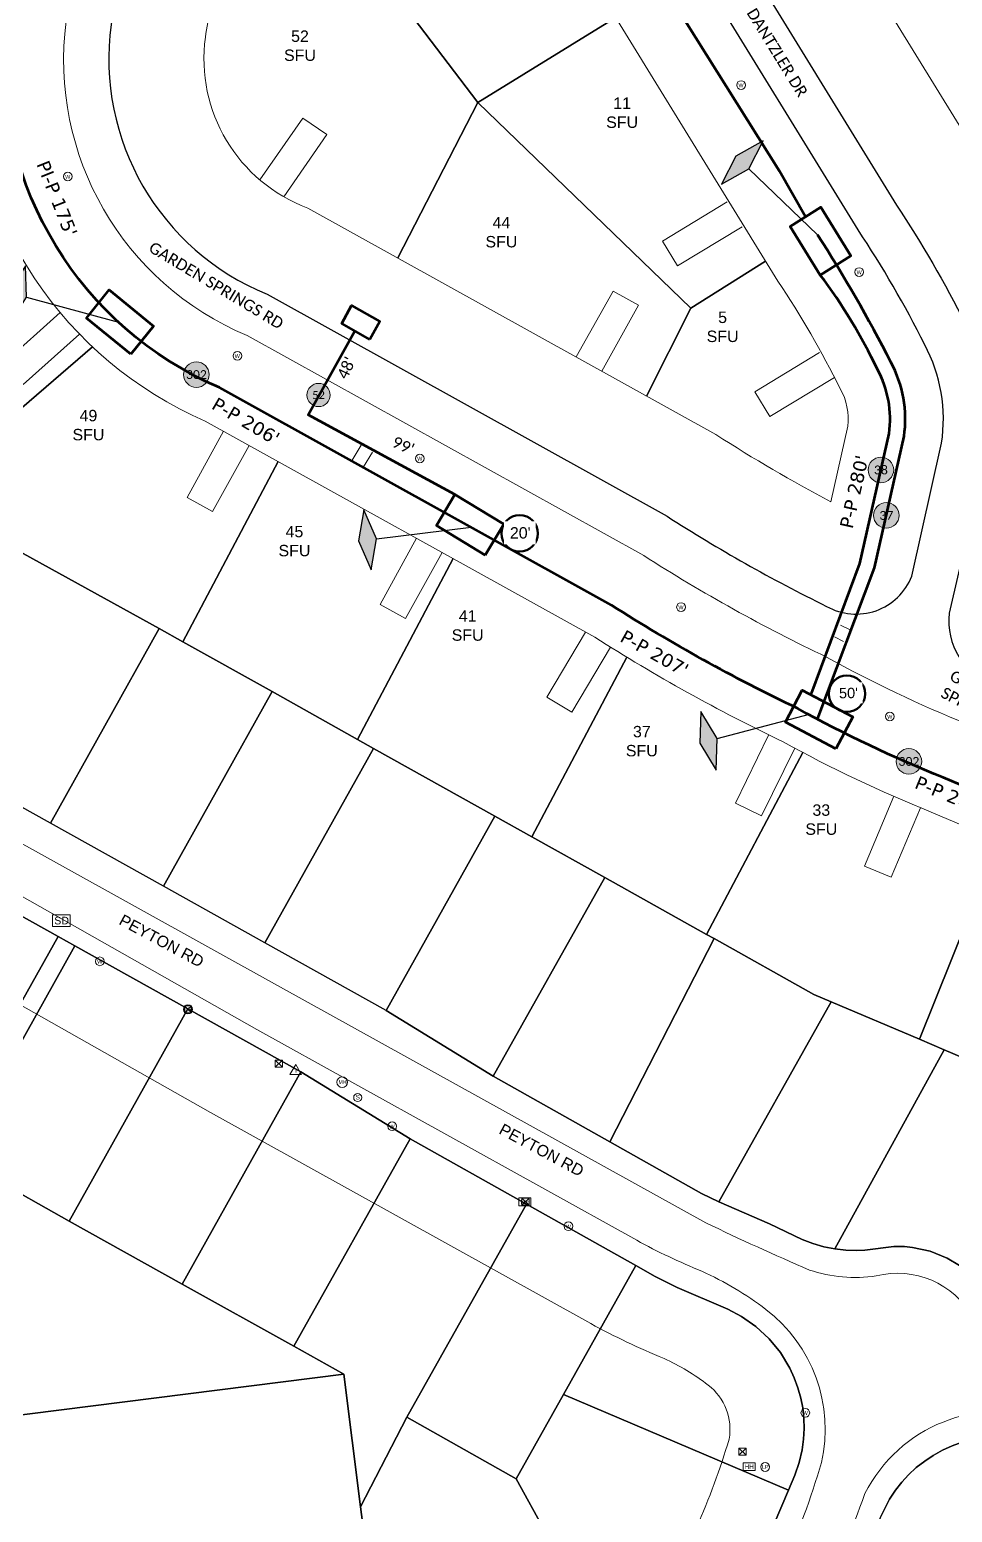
# Model space of a CAD drawing. Header units: inches. Extents: x 2013952 to 2016991, y 779373 to 782808.
# Drawn here: x 2015489 to 2015974, y 779873 to 780652 of the extents above; entities that cross this region are included whole.
import ezdxf
from ezdxf.enums import TextEntityAlignment as Align
from ezdxf.lldxf.tags import DXFTag

# ---------------------------------------------------------------- set-up
doc = ezdxf.new("R2010")
doc.units = ezdxf.units.IN
doc.header["$MEASUREMENT"] = 0
doc.linetypes.add('ACAD_ISO02W100', pattern=[15, 12, -3])
for name, color, linetype in [('20 loop', 1, 'Continuous'), ('50 loop', 1, 'Continuous'), ('845CHH', 7, 'Continuous'), ('8645CHH', 7, 'Continuous'), ('ADDRESS', 6, 'Continuous'), ('CONDUIT', 7, 'Continuous'), ('EOP', 150, 'Continuous'), ('EX PED', 5, 'Continuous'), ('EXIST HH', 20, 'Continuous'), ('EXIST MH', 20, 'Continuous'), ('FBT.FST', 1, 'Continuous'), ('FST', 1, 'Continuous'), ('INNERDUCT BUBBLE NUMBERS', 7, 'Continuous'), ('P-P VALUES', 7, 'Continuous'), ('parcels', 7, 'Continuous'), ('Placemark', 7, 'Continuous'), ('REELS BUBBLES', 87, 'Continuous'), ('Sewer MH', 7, 'Continuous'), ('StormDrain', 20, 'Continuous'), ('STREET NAMES', 250, 'Continuous')]:
    doc.layers.add(name, color=color, linetype=linetype)
for name, color, linetype, lineweight in [('BURIED CABLE PROP', 1, 'BUR', 60), ('DRIVEWAYS', 250, 'Continuous', 20), ('FST PROP', 240, 'Continuous', 50), ('INNERDUCT LENGTH', 4, 'Continuous', 53), ('LightPost', 7, 'Continuous', 0), ('OVERLASH', 255, 'Continuous', 0), ('ROW', 102, 'ACAD_ISO02W100', 20), ('Transformer', 92, 'Continuous', 0), ('WaterMeter', 252, 'Continuous', 0)]:
    doc.layers.add(name, color=color, linetype=linetype, lineweight=lineweight)
doc.styles.add('Legend', font='calibri.ttf')
doc.styles.add('PROPOSED', font='calibri.ttf')
doc.styles.get("Standard").update_dxf_attribs({"font": 'arial.ttf'})
tags = doc.linetypes.add('BUR', pattern='A,4.693196,-0.073857,["B",Standard,S=0.5,R=0,X=0,Y=-0.25],-0.553701,4.679246', length=10).pattern_tags.tags
tags[6] = DXFTag(74, 10)
tags = doc.linetypes.add('EPV', pattern='A,3.309809,-0.120318,["EOP",Standard,S=0.477614,R=0,X=0,Y=-0.246604],-1.488372', length=4.918499).pattern_tags.tags
tags[6] = DXFTag(74, 10)
tags = doc.linetypes.add('RRW', pattern='A,0.90073,-0.315516,0.90073,-0.315516,0.90073,-0.120318,["R/W",Standard,S=0.477614,R=0,X=0,Y=-0.246604],-1.382879', length=4.836419).pattern_tags.tags
tags[14] = DXFTag(74, 10)

# ---------------------------------------------------------------- blocks, each defined once
blk = doc.blocks.new('LP')
at = {"layer": 'LightPost'}
blk.add_circle((-0.01, 0.01), 1.15, dxfattribs=at)
blk.add_text('LP', height=1.037, dxfattribs=at).set_placement((-0.85, -0.47))
blk = doc.blocks.new('W')
at = {"layer": 'WaterMeter', "color": 5}
blk.add_circle((0.03, 0.02), 2.28, dxfattribs=at)
blk.add_text('W', height=2.06, dxfattribs=at).set_placement((-1.36, -1.16))
blk = doc.blocks.new('845CHH')
at = {"layer": '845CHH', "color": 1, "lineweight": 90}
blk.add_lwpolyline([(15.83, -10.3), (-14.23, -10.19), (-14.31, 8.84), (15.74, 8.74)], close=True, dxfattribs=at)
blk = doc.blocks.new('8645CHH')
at = {"layer": '8645CHH', "color": 1, "lineweight": 70}
blk.add_lwpolyline([(9.14, -5.9), (-7.87, -5.84), (-7.92, 4.93), (9.09, 4.88)], close=True, dxfattribs=at)
blk = doc.blocks.new('*U200')
at = {"linetype": 'Continuous', "lineweight": 0}
for p, q in [((-0.5, -0.16), (-0.5, 1.15)), ((0.5, -0.16), (0.5, 1.15))]:
    blk.add_line(p, q, dxfattribs=at)
blk = doc.blocks.new('FST_FBT')
at = {"layer": 'FST', "lineweight": 30}
h = blk.add_hatch(color=256, dxfattribs=at)
h.dxf.hatch_style = 1
h.paths.add_polyline_path([(5.29, 18.27), (0, 19.86), (-5.29, 18.27), (0, 16.69)])
at = {"layer": 'FBT.FST', "lineweight": 30}
blk.add_lwpolyline([(-5.29, 18.27), (0, 16.69), (5.29, 18.27), (0, 19.86)], close=True, dxfattribs=at)
blk.add_lwpolyline([(0, 16.69), (0, 0)], dxfattribs=at)
blk = doc.blocks.new('*U416')
at = {"linetype": 'Continuous', "lineweight": 0, "true_color": 0xffffff}
h = blk.add_hatch(color=7, dxfattribs=at)
h.dxf.hatch_style = 1
h.paths.add_polyline_path([(-0.122, 0, 1), (0.122, 0, 1)])
at = {"color": 0, "linetype": 'ByBlock', "lineweight": -2}
blk.add_circle((0, 0), 0.122, dxfattribs=at)
at = {"color": 0, "linetype": 'ByBlock', "lineweight": -2, "style": 'PROPOSED'}
blk.add_attdef('CCFN', text='', height=0.0844, dxfattribs=at).set_placement((0, 0), align=Align.MIDDLE_CENTER)
at = {"color": 0, "linetype": 'ByBlock', "lineweight": -2, "flags": 104}
blk.add_attdef('CCFA', text='', height=0.0844, dxfattribs=at).set_placement((0.206, 0.09), align=Align.TOP_LEFT)
blk = doc.blocks.new('*U184')
at = {"linetype": 'Continuous', "lineweight": 0}
for p, q in [((-0.5, 0.4), (-0.5, 1.15)), ((0.5, 0.4), (0.5, 1.15))]:
    blk.add_line(p, q, dxfattribs=at)
blk = doc.blocks.new('HH')
at = {"layer": 'EXIST HH', "color": 1, "lineweight": 0}
blk.add_lwpolyline([(-5.7, 3.3), (4.7, 3.3), (4.7, -3.6), (-5.7, -3.6)], close=True, dxfattribs=at)
at = {"layer": 'EXIST HH', "color": 1}
blk.add_text('HH', height=4, dxfattribs=at).set_placement((-4.4, -2.2))
blk = doc.blocks.new('EX MH')
at = {"layer": 'EXIST MH', "lineweight": 0}
blk.add_circle((-0.1, -0.1), 7.02, dxfattribs=at)
at = {"layer": 'EXIST MH'}
blk.add_text('MH', height=5, dxfattribs=at).set_placement((-5.1, -2.4))
blk = doc.blocks.new('EX PED')
at = {"layer": 'EX PED', "color": 5, "lineweight": 0}
blk.add_lwpolyline([(-3.8, 3.7), (3.8, 3.7), (3.8, -3.7), (-3.8, -3.7)], close=True, dxfattribs=at)
for points in [[(-3.8, 3.7), (3.8, -3.7)], [(3.8, 3.7), (-3.8, -3.7)]]:
    blk.add_lwpolyline(points, dxfattribs=at)
blk = doc.blocks.new('Strome Drain')
at = {"layer": 'StormDrain', "color": 1, "lineweight": 0}
blk.add_lwpolyline([(-4.53, 2.98), (4.62, 2.99), (4.62, -3.03), (-4.53, -3.03)], close=True, dxfattribs=at)
at = {"layer": 'StormDrain', "color": 1}
blk.add_text('SD', height=4, rotation=0.04533, dxfattribs=at).set_placement((-3.7, -1.97))
blk = doc.blocks.new('Transforam')
at = {"layer": 'Transformer', "color": 3}
blk.add_lwpolyline([(-0.5, 6.9), (-6.6, -3.7), (5.7, -3.7)], close=True, dxfattribs=at)
blk.add_text('T', height=4, dxfattribs=at).set_placement((-2, -1.9))
blk = doc.blocks.new('Sewer')
at = {"layer": 'Sewer MH', "color": 1, "lineweight": 0}
blk.add_circle((0.2, 0), 3.51, dxfattribs=at)
at = {"layer": 'Sewer MH', "color": 1}
blk.add_text('S', height=4, dxfattribs=at).set_placement((-1.6, -1.7))
blk = doc.blocks.new('20 loop')
at = {"layer": '20 loop', "color": 1, "lineweight": 50}
blk.add_circle((-0.06, -0.03), 7.96, dxfattribs=at)
at = {"layer": '20 loop', "color": 1, "lineweight": 53, "insert": (-4.34, 2.68), "char_height": 5, "width": 8.8256, "attachment_point": 1, "line_spacing_factor": 0.96, "bg_fill": 2}
blk.add_mtext("20'", dxfattribs=at)
blk = doc.blocks.new('50 loop')
at = {"layer": '50 loop', "color": 1, "lineweight": 50}
blk.add_circle((-0.06, -0.03), 7.96, dxfattribs=at)
at = {"layer": '50 loop', "color": 1, "lineweight": 60, "insert": (-3.54, 2.54), "char_height": 4.563, "width": 8.0535, "attachment_point": 1, "bg_fill": 2}
blk.add_mtext("50'", dxfattribs=at)

msp = doc.modelspace()

# ---------------------------------------------------------------- linework, layer by layer
at = {"layer": 'BURIED CABLE PROP', "color": 10, "lineweight": 70, "ltscale": 12}
for points in [[(2016465.35, 780049.42), (2015968.9, 780259.43, -0.030793), (2015892.54, 780295.7, -0.030693), (2015794.78, 780350), (2015588.68, 780464.42, -0.319415), (2015475.89, 780649.29, 0.021253), (2015429.38, 780656.01), (2015227.21, 780683.88), (2014962.75, 780723.64), (2014880.11, 780743.08), (2014867.43, 780689.17), (2014834.33, 780697.33), (2014826.47, 780688.14), (2014830.28, 780708.79), (2014821.56, 780699.18), (2014803.09, 780702.14), (2014787.11, 780693.94), (2014773.77, 780685.02, 1.002818), (2014777.46, 780681.21)], [(2015903.01, 780290.12), (2015932.9, 780369.59), (2015948.39, 780438.81, 0.1616), (2015941.48, 780477.67, 0.024364), (2015902.98, 780544.72)]]:
    msp.add_lwpolyline(points, format="xyb", dxfattribs=at)
at = {"layer": 'CONDUIT', "color": 4, "lineweight": 70}
for points in [[(2015896.66, 780554.12), (2015882.89, 780578.06), (2015822.15, 780675.14), (2015777.12, 780750.83, 0.186408), (2015717.98, 780798.64)], [(2015899.69, 780303.66), (2015925.22, 780371.88), (2015940.52, 780440.25, 0.16066), (2015934.41, 780473.94, 0.049519), (2015904.41, 780523.49, 0.018456)]]:
    msp.add_lwpolyline(points, format="xyb", dxfattribs=at)
msp.add_lwpolyline([(2015712.46, 780408.17), (2015635.34, 780450.13), (2015659.8, 780494.18)], dxfattribs=at)
at = {"layer": 'DRIVEWAYS', "color": 1}
for points in [[(2015622.46, 780564.68), (2015645.07, 780597.38), (2015632.56, 780606.05), (2015609.91, 780573.55)], [(2015855.44, 780562.07), (2015821.48, 780541.4), (2015829.38, 780528.38), (2015863.38, 780548.92)], [(2015789.6, 780472.95), (2015808.85, 780507.73), (2015795.55, 780515.12), (2015776.18, 780480.45)], [(2015504.96, 780503.92), (2015475.46, 780477.26), (2015485.65, 780465.95), (2015515.21, 780492.48)], [(2015904.02, 780482.78), (2015870.03, 780462.15), (2015877.91, 780449.12), (2015911.94, 780469.61)], [(2015590.83, 780441.47), (2015571.68, 780406.63), (2015585, 780399.28), (2015604.26, 780434.01)], [(2015692.22, 780385.18), (2015673.07, 780350.34), (2015686.4, 780342.99), (2015705.66, 780377.72)], [(2015780.96, 780335.85), (2015760.73, 780301.62), (2015773.83, 780293.86), (2015794.16, 780327.98)], [(2015877.17, 780281.66), (2015859.79, 780245.9), (2015873.47, 780239.23), (2015890.97, 780274.89)], [(2015942.94, 780249.56), (2015927.61, 780212.88), (2015941.64, 780206.99), (2015957.09, 780243.57)]]:
    msp.add_lwpolyline(points, dxfattribs=at)
at = {"layer": 'EOP', "color": 6, "linetype": 'EPV', "ltscale": 5}
msp.add_lwpolyline([(2015598.22, 780998.27), (2015577.93, 780893.8, 0.426731), (2015594.59, 780870.21), (2015669.68, 780858.92, -0.027289), (2015712.72, 780849.69, -0.189113), (2015814.69, 780773.74), (2015859.8, 780697.91), (2015944.44, 780560.26, -0.03052), (2015980.56, 780497.9, -0.164164), (2015991.64, 780430.61), (2015972.13, 780345.84, 0.341447), (2015995.09, 780307.91), (2016523.42, 780084.49, -0.086454), (2016703.1, 779973.12), (2016957.75, 779744.45)], format="xyb", dxfattribs=at)
msp.add_lwpolyline([(2015907.68, 780349.4, 0.456291), (2015952.42, 780365.22), (2015968.06, 780435.13, 0.163011), (2015959.24, 780486.88, 0.03084), (2015924.21, 780547.33), (2015839.27, 780685.49), (2015794.19, 780761.25, 0.188714), (2015706.42, 780826.53, 0.027232), (2015666.02, 780835.2), (2015588.32, 780846.88, 0.401806), (2015565.72, 780830.92), (2015535.35, 780674.58, 0.025925), (2015531.76, 780655.14, 0.341569), (2015613.71, 780513.41), (2015823.91, 780396.71, 0.028065)], format="xyb", close=True, dxfattribs=at)
at = {"layer": 'EOP', "color": 6, "linetype": 'EPV', "lineweight": 0, "ltscale": 5}
for points in [[(2014914.51, 780666.88, 0.394025), (2014927.36, 780639.76), (2014982.6, 780617.82, -0.267004), (2015060.61, 780520.12), (2015077.26, 780391.96, 0.415267), (2015118.57, 780362.27, 0.012738), (2015152.26, 780367.78, -0.161096), (2015259.6, 780349.74), (2015353.1, 780298.93, 0.162213), (2015390.27, 780295.91, -0.486877), (2015446.98, 780263.94, 0.193462), (2015467.92, 780234.1), (2015620.72, 780149.22), (2015844.26, 780025.41, 0.011688), (2015898.72, 780000.59, 0.120381), (2015933.8, 779997.52, -0.336622), (2015984.68, 779975.75, 0.086051)], [(2015981.77, 780287.49, -0.031234), (2015907.72, 780322.71, -0.031207), (2015811.6, 780376.1), (2015603.28, 780491.74, -0.338732), (2015508.21, 780656.91, 0.392552)], [(2015140.89, 779871.51, -0.01897), (2015140.3, 779874.87), (2015118.92, 780030.35), (2015100.49, 780168.88), (2015083.63, 780302.9, -0.400232), (2015108.23, 780336.2, -0.01857), (2015173.4, 780345.11, -0.142071), (2015248.18, 780328.63), (2015333.09, 780281.5, -0.367848), (2015361.4, 780203.22), (2015320.82, 780128.73, -0.216865), (2015280.67, 780106.67, 0.207424), (2015247.1, 780090.48, 1.105764), (2015325.3, 780038.66, 0.152248), (2015330.29, 780064.9, -0.198159), (2015338.02, 780110.23), (2015381.4, 780188.88, -0.409254), (2015466.69, 780207.22), (2015608.4, 780127.04), (2015807.92, 780016.21, 0.027913), (2015842.09, 779999.97, -0.057404), (2015875.83, 779979.88, -0.293161), (2015905, 779899.42, -0.032513), (2015884.85, 779844.41, -0.180078)], [(2015189.81, 779881.86), (2015168.47, 780037.06), (2015150.08, 780175.3), (2015135.65, 780290.01, -0.012594), (2015177.42, 780295.27, -0.139379), (2015224.1, 780284.81), (2015308.46, 780237.98, -0.319511), (2015315.19, 780222.91), (2015279.53, 780157.46, -0.119176), (2015277.21, 780156.56, 0.205357), (2015208.82, 780122.65, 1.108854), (2015369.48, 780015.24, 0.163267), (2015379.39, 780074.77, -0.249682), (2015380.85, 780084.34), (2015423.87, 780162.36, -0.399025), (2015440.56, 780164.56), (2015583.95, 780083.43), (2015783.8, 779972.41, 0.027418), (2015822.28, 779954.05, -0.055837), (2015845.5, 779940.12, -0.281649), (2015856.48, 779911.68, -0.030797), (2015839.44, 779865.37, -0.188315)], [(2015905.61, 779826.34, 0.012713), (2015927.87, 779883.08, -0.379961), (2016024.55, 779921.58, -0.045272)], [(2015973.6, 779862.54, -0.364114), (2016008.1, 779874.35, -0.045144)]]:
    msp.add_lwpolyline(points, format="xyb", dxfattribs=at)
at = {"layer": 'parcels'}
for points in [[(2015796.9, 780658.94), (2015724.47, 780614.18), (2015672.11, 780683.16), (2015703.44, 780774.92)], [(2015590.84, 780698.02), (2015672.11, 780683.16), (2015724.47, 780614.18), (2015682.36, 780532.48)], [(2015875.62, 780530.9), (2015836.34, 780506.18), (2015724.47, 780614.18), (2015796.9, 780658.94)], [(2015682.36, 780532.48), (2015724.47, 780614.18), (2015836.34, 780506.18), (2015813.14, 780459.88)], [(2015522.07, 780485.72), (2015430.91, 780407.28), (2015391.77, 780428.89), (2015331.22, 780462.33), (2015319.93, 780468.56), (2015334.54, 780539.06), (2015469.26, 780565.93)], [(2015813.14, 780459.88), (2015836.34, 780506.18), (2015875.62, 780530.9)], [(2015619.64, 780425.48), (2015569.56, 780330.73), (2015556.99, 780337.67), (2015475.37, 780382.73), (2015430.91, 780407.28), (2015522.07, 780485.72)], [(2015711.46, 780374.5), (2015661.24, 780279.47), (2015616.37, 780304.56), (2015569.56, 780330.73), (2015619.64, 780425.48)], [(2015802.81, 780322.65), (2015752.91, 780228.22), (2015733.33, 780239.17), (2015669.68, 780274.75), (2015661.24, 780279.47), (2015711.46, 780374.5)], [(2015895.15, 780272.65), (2015844.59, 780176.97), (2015791.22, 780206.8), (2015752.91, 780228.22), (2015802.81, 780322.65)], [(2015998.37, 780226.18), (2015956.57, 780121.84), (2015910.14, 780141.54), (2015901.07, 780145.39), (2015848.55, 780174.76), (2015844.59, 780176.97), (2015895.15, 780272.65)], [(2016090.49, 780187.23), (2016048.64, 780082.78), (2016031.44, 780090.07), (2015969.41, 780116.39), (2015956.57, 780121.84), (2015998.37, 780226.18)], [(2015631.43, 780104.76), (2015572.04, 780137.89), (2015512.66, 780171.01), (2015503.92, 780175.88), (2015460.26, 780200.24)], [(2015676.32, 780136.97), (2015732.54, 780102.4), (2015793.74, 780068), (2015842, 780040.87), (2015851.05, 780036.34), (2015877.66, 780024.92), (2015894.93, 780016.67), (2015900.47, 780014.5), (2015906.18, 780012.82), (2015912, 780011.64), (2015917.89, 780010.98), (2015923.16, 780010.81), (2015927.77, 780011), (2015943, 780012.88), (2015948.68, 780012.86), (2015952.85, 780012.47), (2015962.19, 780010.43), (2015971.05, 780006.82), (2015977.47, 780002.98)], [(2015869.18, 779841.31), (2015887.73, 779884.84), (2015891.1, 779892.81), (2015893.33, 779899.36), (2015894.87, 779906.11), (2015895.62, 779911.66), (2015895.9, 779917.25), (2015895.75, 779922.53), (2015895.14, 779928.09), (2015894.15, 779933.27), (2015892.66, 779938.68), (2015890.73, 779943.94), (2015888.38, 779949.02), (2015883.42, 779957.19), (2015877.6, 779964.34), (2015870.6, 779970.84), (2015863.04, 779976.13), (2015855.75, 779979.95), (2015829.21, 779991.35), (2015817.64, 779997.21), (2015807.56, 780002.88), (2015750.02, 780035.21), (2015689, 780069.51), (2015631.43, 780104.76)], [(2015523.74, 779563.44), (2015494.8, 779749.19), (2015455.64, 779920.72), (2015654.08, 779945.86), (2015662.9, 779876.11), (2015666.63, 779846.66), (2015680.01, 779740.81), (2015681.92, 779725.74), (2015703.55, 779554.65), (2015642.1, 779547.97)], [(2015978.92, 779910.02), (2015973.64, 779908.14), (2015968.53, 779905.84), (2015963.63, 779903.12), (2015959.24, 779900.2), (2015954.84, 779896.74), (2015950.73, 779892.92), (2015947.17, 779889.03), (2015943.92, 779884.88), (2015940.83, 779880.21), (2015936.48, 779871.7)]]:
    msp.add_lwpolyline(points, dxfattribs=at)
for points in [[(2015433.11, 780306.99), (2015475.37, 780382.73), (2015556.99, 780337.67), (2015499.91, 780235.38), (2015483.29, 780244.65), (2015476.84, 780248.93), (2015471.13, 780254.16), (2015466.3, 780260.21), (2015462.45, 780266.93), (2015456.6, 780282.26), (2015452.27, 780289.76), (2015446.82, 780296.49), (2015440.38, 780302.28), (2015433.11, 780306.99)], [(2015569.56, 780330.73), (2015616.37, 780304.56), (2015559.3, 780202.25), (2015499.91, 780235.38), (2015556.99, 780337.67), (2015569.56, 780330.73)], [(2015612.53, 780172.56), (2015559.3, 780202.25), (2015616.37, 780304.56), (2015661.24, 780279.47), (2015669.68, 780274.75), (2015612.53, 780172.56)], [(2015612.53, 780172.56), (2015669.68, 780274.75), (2015733.33, 780239.17), (2015676.32, 780136.97), (2015612.53, 780172.56)], [(2015752.91, 780228.22), (2015791.22, 780206.8), (2015732.54, 780102.4), (2015676.32, 780136.97), (2015733.33, 780239.17), (2015752.91, 780228.22)], [(2015485.23, 780142.37), (2015399.1, 780190.43), (2015405.24, 780196.08), (2015412.23, 780200.62), (2015419.88, 780203.94), (2015427.98, 780205.95), (2015436.29, 780206.58), (2015444.6, 780205.81), (2015452.66, 780203.68), (2015460.26, 780200.24), (2015503.92, 780175.88), (2015485.23, 780142.37)], [(2015732.54, 780102.4), (2015791.22, 780206.8), (2015844.59, 780176.97), (2015848.55, 780174.76), (2015793.74, 780068), (2015732.54, 780102.4)], [(2015367.86, 779909.38), (2015384.12, 779938.54), (2015403.71, 779973.65), (2015424.52, 780010.96), (2015438.65, 780036.29), (2015452.69, 780061.47), (2015457.53, 780058.77), (2015457.13, 780092.01), (2015471.18, 780117.19), (2015485.23, 780142.37), (2015503.92, 780175.88), (2015512.66, 780171.01), (2015466.05, 780087.47), (2015468.02, 780049.66), (2015509.82, 780026.34), (2015569.2, 779993.21), (2015627.75, 779960.55), (2015654.08, 779945.86), (2015455.64, 779920.72), (2015367.86, 779909.38)], [(2015509.82, 780026.34), (2015468.02, 780049.66), (2015466.05, 780087.47), (2015512.66, 780171.01), (2015572.04, 780137.89), (2015509.82, 780026.34)], [(2015851.05, 780036.34), (2015842, 780040.87), (2015793.74, 780068), (2015848.55, 780174.76), (2015901.07, 780145.39), (2015910.14, 780141.54), (2015851.05, 780036.34)], [(2015569.2, 779993.21), (2015509.82, 780026.34), (2015572.04, 780137.89), (2015631.43, 780104.76), (2015569.2, 779993.21)], [(2015851.05, 780036.34), (2015910.14, 780141.54), (2015956.57, 780121.84), (2015969.41, 780116.39), (2015912, 780011.64), (2015906.18, 780012.82), (2015900.47, 780014.5), (2015894.93, 780016.67), (2015877.66, 780024.92), (2015851.05, 780036.34)], [(2015983.3, 779998.35), (2015977.47, 780002.98), (2015971.05, 780006.82), (2015962.19, 780010.43), (2015952.85, 780012.47), (2015948.68, 780012.86), (2015943, 780012.88), (2015927.77, 780011), (2015923.16, 780010.81), (2015917.89, 780010.98), (2015912, 780011.64), (2015969.41, 780116.39), (2016031.44, 780090.07), (2015983.3, 779998.35)], [(2015627.75, 779960.55), (2015569.2, 779993.21), (2015631.43, 780104.76), (2015689, 780069.51), (2015627.75, 779960.55)], [(2015627.75, 779960.55), (2015689, 780069.51), (2015750.02, 780035.21), (2015687.08, 779923.23), (2015662.9, 779876.11), (2015654.08, 779945.86), (2015627.75, 779960.55)], [(2015744.61, 779890.89), (2015687.08, 779923.23), (2015750.02, 780035.21), (2015807.56, 780002.88), (2015769.5, 779935.17), (2015744.61, 779890.89)], [(2015887.73, 779884.84), (2015769.5, 779935.17), (2015807.56, 780002.88), (2015817.64, 779997.21), (2015829.21, 779991.35), (2015855.75, 779979.95), (2015863.04, 779976.13), (2015870.6, 779970.84), (2015877.6, 779964.34), (2015883.42, 779957.19), (2015888.38, 779949.02), (2015890.73, 779943.94), (2015892.66, 779938.68), (2015894.15, 779933.27), (2015895.14, 779928.09), (2015895.75, 779922.53), (2015895.9, 779917.25), (2015895.62, 779911.66), (2015894.87, 779906.11), (2015893.33, 779899.36), (2015891.1, 779892.81), (2015887.73, 779884.84)], [(2015744.61, 779890.89), (2015769.5, 779935.17), (2015887.73, 779884.84), (2015869.18, 779841.31), (2015866.88, 779837.11), (2015864.1, 779833.21), (2015860.87, 779829.67), (2015857.04, 779826.39), (2015850.64, 779822.47), (2015759.89, 779863.18), (2015744.61, 779890.89)], [(2015744.61, 779890.89), (2015759.89, 779863.18), (2015850.64, 779822.47), (2015841.06, 779818.62), (2015835.15, 779815.58), (2015829.15, 779811.52), (2015823.71, 779806.73), (2015818.73, 779801.06), (2015814.53, 779794.78), (2015811.2, 779788.01), (2015808.78, 779780.87), (2015666.63, 779846.66), (2015662.9, 779876.11), (2015687.08, 779923.23), (2015744.61, 779890.89)], [(2016030.31, 779816.55), (2015931, 779858.82), (2015936.48, 779871.7), (2015940.83, 779880.21), (2015943.92, 779884.88), (2015947.17, 779889.03), (2015950.73, 779892.92), (2015954.84, 779896.74), (2015959.24, 779900.2), (2015963.63, 779903.12), (2015968.53, 779905.84), (2015973.64, 779908.14), (2015978.92, 779910.02), (2015984.33, 779911.46), (2015990.5, 779912.53), (2015995.09, 779912.95), (2016005.96, 779912.72), (2016011.51, 779911.92), (2016016.97, 779910.67), (2016025.38, 779907.77), (2016062.43, 779892), (2016030.31, 779816.55)]]:
    msp.add_lwpolyline(points, close=True, dxfattribs=at)
at = {"layer": 'ROW', "color": 3, "linetype": 'RRW', "lineweight": 0, "ltscale": 5}
for points in [[(2015647.3, 780988.74), (2015632.98, 780915), (2015677.29, 780908.33, -0.027393), (2015725.85, 780897.93, -0.189728), (2015857.42, 780799.71), (2015902.59, 780723.79), (2015986.58, 780587.17, -0.029951), (2016025.02, 780520.78, -0.165955), (2016040.7, 780420.8), (2016024.36, 780349.82), (2016542.49, 780130.71, -0.086325), (2016736.43, 780010.39), (2016991.16, 779781.65)], [(2016908.31, 779689.39), (2016653.79, 779917.95, 0.086676), (2016495.22, 780016.07), (2015962.71, 780241.26, -0.030517), (2015884.83, 780278.23, -0.030367), (2015785.98, 780333.13), (2015581.28, 780446.77, -0.293949), (2015456.9, 780632.83, 0.013454), (2015428.45, 780636.46), (2015225.8, 780664.41), (2014978.07, 780701.65), (2014969.1, 780673.51, -0.319291), (2015110.12, 780527.08), (2015128.74, 780379.73)]]:
    msp.add_lwpolyline(points, format="xyb", dxfattribs=at)
msp.add_lwpolyline([(2015909.94, 780404.37), (2015918.83, 780444.07, 0.157484), (2015914.9, 780463.75, 0.031678), (2015882.1, 780520.37), (2015796.48, 780659.61), (2015751.52, 780735.17, 0.187463), (2015693.25, 780778.3, 0.027094), (2015658.39, 780785.78), (2015609.32, 780793.16), (2015584.22, 780663.9, 0.027825), (2015581.32, 780648.53, 0.350554), (2015635.08, 780558.73), (2015849.59, 780439.64, 0.021648)], format="xyb", close=True, dxfattribs=at)
msp.add_lwpolyline([(2015483.29, 780244.65), (2015499.91, 780235.38), (2015559.3, 780202.25), (2015612.53, 780172.56), (2015676.32, 780136.97)], dxfattribs=at)

# ---------------------------------------------------------------- block references
at = {"layer": '845CHH', "color": 1, "lineweight": 50}
for p, rotation in [((2015904.78, 780542.37), 301.9277862845286), ((2015536.29, 780499.82), 320.947373266762), ((2015720.14, 780393.21), 328.8768764160338), ((2015903.4, 780290.91), 332.2810116334334)]:
    msp.add_blockref('845CHH', p, dxfattribs=dict(at, rotation=rotation))
at = {"layer": '8645CHH', "color": 1, "lineweight": 50, "rotation": 330.9701982110768}
msp.add_blockref('8645CHH', (2015662.65, 780499.31), dxfattribs=at)
at = {"layer": 'FST PROP', "color": 1, "lineweight": 50}
for p, xscale, yscale, zscale, rotation in [((2015902.98, 780544.72), 3, 3, 3, 46.17590145589318), ((2015535.64, 780498.76), 3, 3, 3, 74.8167647476034), ((2015720.96, 780390.98), 3, 3, 3, 96.98077903754458), ((2015898.64, 780292.65), 2.999999999999999, 2.999999999999999, 2.999999999999999, 104.7472688205185)]:
    msp.add_blockref('FST_FBT', p, dxfattribs=dict(at, xscale=xscale, yscale=yscale, zscale=zscale, rotation=rotation))
at = {"layer": 'INNERDUCT BUBBLE NUMBERS', "color": 5, "lineweight": 0, "xscale": 50, "yscale": 50, "zscale": 50}
msp.add_blockref('*U416', (2015640.78, 780460.47), dxfattribs=at).add_auto_attribs({'CCFN': '52'})
at = {"layer": 'OVERLASH', "xscale": 6.99761017015989, "yscale": 6.99761017015989, "zscale": 6.99761017015989}
for name, p, rotation in [('*U200', (2015665.64, 780431.33), 148.700357057636), ('*U184', (2015920.63, 780332.79), 62.71351417858029)]:
    msp.add_blockref(name, p, dxfattribs=dict(at, rotation=rotation))
at = {"layer": 'Placemark', "lineweight": 70}
for p in [(2015862.73, 780623.35), (2015508.99, 780575.28), (2015924.83, 780525.09), (2015598.1, 780481.09), (2015693.94, 780427.13), (2015831.18, 780349.01), (2015940.89, 780291.46), (2015525.84, 780162.8), (2015679.4, 780076.09), (2015772.01, 780023.54), (2015896.5, 779925.55)]:
    msp.add_blockref('W', p, dxfattribs=at)
for name, p, xscale, yscale, zscale in [('Strome Drain', (2015505.62, 780184.2), 0.9998080835211328, 0.9998080835211328, 0.9998080835211328), ('LP', (2015572.21, 780137.56), 2, 2, 2), ('EX PED', (2015572.21, 780137.56), 0.5, 0.5, 0.5), ('EX PED', (2015619.96, 780109.06), 0.5, 0.5, 0.5), ('Transforam', (2015629.05, 780105.21), 0.5, 0.5, 0.5), ('EX MH', (2015653.26, 780099.34), 0.4, 0.4, 0.4), ('HH', (2015749.48, 780036.51), 0.6, 0.6, 0.6), ('EX PED', (2015749.48, 780036.51), 0.5, 0.5, 0.5), ('EX PED', (2015863.53, 779905.04), 0.5, 0.5, 0.5), ('HH', (2015867.3, 779897.34), 0.6, 0.6, 0.6), ('LP', (2015875.45, 779897.05), 2, 2, 2)]:
    msp.add_blockref(name, p, dxfattribs=dict(at, xscale=xscale, yscale=yscale, zscale=zscale))
at = {"layer": 'Placemark', "lineweight": -2, "xscale": 0.6, "yscale": 0.6, "zscale": 0.6}
msp.add_blockref('Sewer', (2015661.22, 780091.24), dxfattribs=at)
at = {"layer": 'REELS BUBBLES', "color": 250, "lineweight": 0, "xscale": 55, "yscale": 55, "zscale": 55}
for p, values in [((2015576.61, 780471.2), {'CCFN': '302'}), ((2015939.08, 780397.19), {'CCFN': '37'}), ((2015950.94, 780267.9), {'CCFN': '302'})]:
    msp.add_blockref('*U416', p, dxfattribs=at).add_auto_attribs(values)
at = {"layer": 'REELS BUBBLES', "color": 18, "lineweight": 0, "true_color": 0x000000, "xscale": 55, "yscale": 55, "zscale": 55}
msp.add_blockref('*U416', (2015936.23, 780421.08), dxfattribs=at).add_auto_attribs({'CCFN': '38'})

# ---------------------------------------------------------------- texts
at = {"layer": 'ADDRESS', "color": 7, "lineweight": 50, "char_height": 6, "width": 21.5316, "attachment_point": 2}
for s, insert in [('52 SFU', (2015631.03, 780652.06)), ('11 SFU', (2015800.28, 780616.85)), ('44 SFU', (2015736.85, 780554.05)), ('5 SFU', (2015853.06, 780504.31)), ('49 SFU', (2015519.89, 780452.65)), ('45 SFU', (2015628.13, 780391.7)), ('41 SFU', (2015719.12, 780347.32)), ('37 SFU', (2015810.62, 780286.56)), ('33 SFU', (2015904.93, 780245.31))]:
    msp.add_mtext(s, dxfattribs=dict(at, insert=insert))
at = {"layer": 'INNERDUCT LENGTH', "color": 3, "style": 'Legend'}
for s, rotation, p in [("48'", 64.59583, (2015655.62, 780468.2)), ("99'", 335.08451, (2015678.78, 780433.63))]:
    msp.add_text(s, height=6, rotation=rotation, dxfattribs=at).set_placement(p)
at = {"layer": 'P-P VALUES', "color": 4, "char_height": 7, "width": 45.5667, "attachment_point": 5, "style": 'Legend'}
for s, insert, rotation in [("\\pxt4;{\\fVerdana|b0|i0|c0|p34;PI-P 175'}", (2015503.35, 780563.69), 291.61729), ("\\pxt4;{\\fVerdana|b0|i0|c0|p34;P-P 206'}", (2015602.59, 780446.69), 329.62931), ("\\pxt4;{\\fVerdana|b0|i0|c0|p34;P-P 280'}", (2015922.23, 780409.59), 77.3863), ("\\pxt4;{\\fVerdana|b0|i0|c0|p34;P-P 207'}", (2015817.29, 780324.73), 330.67407), ("\\pxt4;{\\fVerdana|b0|i0|c0|p34;P-P 208'}", (2015972.75, 780249.81), 337.53233)]:
    msp.add_mtext(s, dxfattribs=dict(at, insert=insert, rotation=rotation))
at = {"layer": 'STREET NAMES', "color": 7, "char_height": 6, "attachment_point": 1, "style": 'PROPOSED'}
for s, insert, width, rotation in [('DANTZLER DR', (2015870.6, 780664.49), 68.7125, 301.58499), ('GARDEN SPRINGS RD', (2015554.07, 780541.44), 101.887, 328.97057), ('GARDEN \\PSPRINGS RD', (2015974.52, 780316.18), 45.8631, 332.87128)]:
    msp.add_mtext(s, dxfattribs=dict(at, insert=insert, width=width, rotation=rotation))
at = {"layer": 'STREET NAMES', "color": 7, "char_height": 6, "attachment_point": 1, "rotation": 331.7197}
for insert in [(2015538.23, 780187.84), (2015737.88, 780077.87)]:
    msp.add_mtext_dynamic_manual_height_columns('PEYTON RD', width=84.0637, gutter_width=25, heights=[0], dxfattribs=dict(at, insert=insert))

# ---------------------------------------------------------------- next in the draw order: block references
at = {"layer": '20 loop', "color": 1, "lineweight": 50, "xscale": 1.2, "yscale": 1.2, "zscale": 1.2}
msp.add_blockref('20 loop', (2015746.51, 780387.79), dxfattribs=at)
at = {"layer": '50 loop', "color": 1, "lineweight": 30, "xscale": 1.2, "yscale": 1.2, "zscale": 1.2, "rotation": 0.7181398473504028}
msp.add_blockref('50 loop', (2015918.45, 780303.53), dxfattribs=at)

doc.saveas('drawing.dxf')
